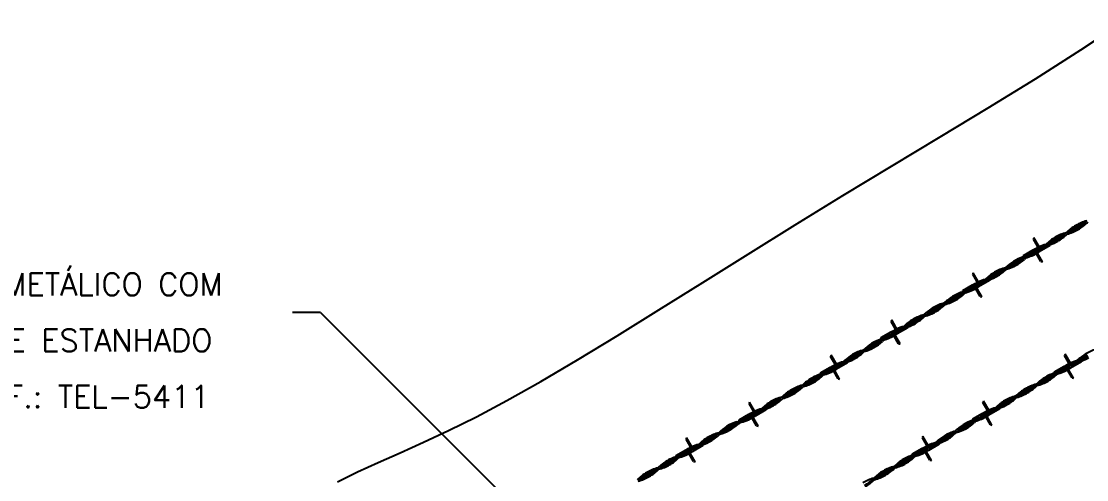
# Model space of a CAD drawing. Header units: millimetres. Extents: x -6623.4 to -6596.1, y -4703.2 to -4682.1.
# Drawn here: x -6614.73 to -6605.23, y -4689 to -4684.91 of the extents above; entities that cross this region are included whole.
import ezdxf
from ezdxf.enums import TextEntityAlignment as Align

# ---------------------------------------------------------------- set-up
doc = ezdxf.new("R2010")
doc.units = ezdxf.units.MM
doc.header["$LTSCALE"] = 10
doc.layers.add('Termotécnica', color=7, linetype='Continuous')
doc.styles.add('r80', font='romans.shx')

msp = doc.modelspace()

# ---------------------------------------------------------------- linework, layer by layer
at = {"layer": 'Termotécnica', "color": 1}
for p, q in [((-6605.7027, -4686.8388), (-6605.7072, -4686.8519)), ((-6605.6557, -4686.941), (-6605.7072, -4686.8519)), ((-6605.6467, -4686.9358), (-6605.7027, -4686.8388)), ((-6605.5574, -4686.9085), (-6605.6543, -4686.9645)), ((-6605.5547, -4686.8948), (-6605.6517, -4686.9508)), ((-6605.5547, -4686.8948), (-6605.5574, -4686.9085)), ((-6605.7996, -4686.9999), (-6605.8016, -4687.0104)), ((-6605.711, -4686.9487), (-6605.7996, -4686.9999)), ((-6605.7685, -4686.994), (-6605.7911, -4687.007)), ((-6605.6407, -4687.0512), (-6605.6921, -4686.962)), ((-6605.627, -4687.0538), (-6605.683, -4686.9568)), ((-6605.6407, -4687.0512), (-6605.627, -4687.0538)), ((-6606.2436, -4687.1519), (-6606.2481, -4687.165)), ((-6606.1967, -4687.2541), (-6606.2481, -4687.165)), ((-6606.1876, -4687.2489), (-6606.2436, -4687.1519)), ((-6606.2519, -4687.2617), (-6606.3405, -4687.3129)), ((-6606.1816, -4687.3642), (-6606.2331, -4687.2751)), ((-6606.168, -4687.3668), (-6606.224, -4687.2699)), ((-6606.0983, -4687.2216), (-6606.1953, -4687.2775)), ((-6606.0957, -4687.2079), (-6606.1926, -4687.2639)), ((-6606.0957, -4687.2079), (-6606.0983, -4687.2216)), ((-6606.3405, -4687.3129), (-6606.3426, -4687.3234)), ((-6606.3094, -4687.3071), (-6606.332, -4687.3201)), ((-6606.1816, -4687.3642), (-6606.168, -4687.3668)), ((-6606.971, -4687.5718), (-6606.9756, -4687.585)), ((-6606.915, -4687.6688), (-6606.971, -4687.5718)), ((-6606.9241, -4687.6741), (-6606.9756, -4687.585)), ((-6606.8257, -4687.6415), (-6606.9227, -4687.6975)), ((-6606.8231, -4687.6279), (-6606.9201, -4687.6839)), ((-6606.8231, -4687.6279), (-6606.8257, -4687.6415)), ((-6607.068, -4687.7329), (-6607.07, -4687.7434)), ((-6606.9793, -4687.6817), (-6607.068, -4687.7329)), ((-6607.0368, -4687.727), (-6607.0594, -4687.7401)), ((-6606.909, -4687.7842), (-6606.9605, -4687.6951)), ((-6606.8954, -4687.7868), (-6606.9514, -4687.6898)), ((-6606.909, -4687.7842), (-6606.8954, -4687.7868)), ((-6607.5107, -4687.8861), (-6607.5153, -4687.8992)), ((-6607.4638, -4687.9883), (-6607.5153, -4687.8992)), ((-6607.4547, -4687.9831), (-6607.5107, -4687.8861)), ((-6607.3654, -4687.9557), (-6607.4624, -4688.0117)), ((-6607.3628, -4687.9421), (-6607.4598, -4687.9981)), ((-6607.3628, -4687.9421), (-6607.3654, -4687.9557)), ((-6605.4248, -4687.8765), (-6605.4294, -4687.8896)), ((-6605.3779, -4687.9787), (-6605.4294, -4687.8896)), ((-6605.3688, -4687.9735), (-6605.4248, -4687.8765)), ((-6605.2795, -4687.9462), (-6605.3765, -4688.0022)), ((-6605.2769, -4687.9325), (-6605.3739, -4687.9885)), ((-6605.2769, -4687.9325), (-6605.2795, -4687.9462)), ((-6607.6077, -4688.0471), (-6607.6097, -4688.0576)), ((-6607.519, -4687.9959), (-6607.6077, -4688.0471)), ((-6607.5765, -4688.0413), (-6607.5991, -4688.0543)), ((-6607.4487, -4688.0984), (-6607.5002, -4688.0093)), ((-6607.4351, -4688.101), (-6607.4911, -4688.0041)), ((-6605.5218, -4688.0375), (-6605.5238, -4688.048)), ((-6605.4331, -4687.9864), (-6605.5218, -4688.0375)), ((-6605.4906, -4688.0317), (-6605.5132, -4688.0447)), ((-6605.3628, -4688.0888), (-6605.4143, -4687.9997)), ((-6605.3492, -4688.0915), (-6605.4052, -4687.9945)), ((-6607.4487, -4688.0984), (-6607.4351, -4688.101)), ((-6605.3628, -4688.0888), (-6605.3492, -4688.0915)), ((-6608.2381, -4688.306), (-6608.2427, -4688.3192)), ((-6608.1912, -4688.4083), (-6608.2427, -4688.3192)), ((-6608.1821, -4688.403), (-6608.2381, -4688.306)), ((-6606.1522, -4688.2965), (-6606.1568, -4688.3096)), ((-6606.1053, -4688.3987), (-6606.1568, -4688.3096)), ((-6606.0962, -4688.3934), (-6606.1522, -4688.2965)), ((-6608.2465, -4688.4159), (-6608.3351, -4688.4671)), ((-6608.1761, -4688.5184), (-6608.2276, -4688.4293)), ((-6608.1625, -4688.521), (-6608.2185, -4688.424)), ((-6608.0928, -4688.3757), (-6608.1898, -4688.4317)), ((-6608.0902, -4688.3621), (-6608.1872, -4688.4181)), ((-6608.0902, -4688.3621), (-6608.0928, -4688.3757)), ((-6606.1606, -4688.4063), (-6606.2492, -4688.4575)), ((-6606.0903, -4688.5088), (-6606.1417, -4688.4197)), ((-6606.0766, -4688.5114), (-6606.1326, -4688.4144)), ((-6606.0069, -4688.3661), (-6606.1039, -4688.4221)), ((-6606.0043, -4688.3525), (-6606.1013, -4688.4085)), ((-6606.0043, -4688.3525), (-6606.0069, -4688.3661)), ((-6608.3351, -4688.4671), (-6608.3371, -4688.4776)), ((-6608.3238, -4688.4727), (-6608.3265, -4688.4743)), ((-6608.1761, -4688.5184), (-6608.1625, -4688.521)), ((-6606.2492, -4688.4575), (-6606.2512, -4688.468)), ((-6606.2181, -4688.4517), (-6606.2407, -4688.4647)), ((-6606.0903, -4688.5088), (-6606.0766, -4688.5114)), ((-6608.7993, -4688.6239), (-6608.8039, -4688.637)), ((-6608.7434, -4688.7208), (-6608.7993, -4688.6239)), ((-6606.6919, -4688.6107), (-6606.6965, -4688.6238)), ((-6606.645, -4688.7129), (-6606.6965, -4688.6238)), ((-6606.6359, -4688.7077), (-6606.6919, -4688.6107)), ((-6608.7524, -4688.7261), (-6608.8039, -4688.637)), ((-6608.6541, -4688.6935), (-6608.751, -4688.7495)), ((-6608.6514, -4688.6799), (-6608.7484, -4688.7359)), ((-6608.6514, -4688.6799), (-6608.6541, -4688.6935)), ((-6606.7003, -4688.7206), (-6606.7889, -4688.7717)), ((-6606.5466, -4688.6804), (-6606.6436, -4688.7364)), ((-6606.544, -4688.6667), (-6606.641, -4688.7227)), ((-6606.544, -4688.6667), (-6606.5466, -4688.6804)), ((-6608.8963, -4688.7849), (-6608.8983, -4688.7954)), ((-6608.8077, -4688.7337), (-6608.8963, -4688.7849)), ((-6608.8652, -4688.7791), (-6608.8878, -4688.7921)), ((-6608.7374, -4688.8362), (-6608.7888, -4688.7471)), ((-6608.7237, -4688.8388), (-6608.7797, -4688.7418)), ((-6606.7889, -4688.7717), (-6606.7909, -4688.7822)), ((-6606.7578, -4688.7659), (-6606.7804, -4688.7789)), ((-6606.63, -4688.823), (-6606.6814, -4688.7339)), ((-6606.6163, -4688.8257), (-6606.6723, -4688.7287)), ((-6608.7374, -4688.8362), (-6608.7237, -4688.8388)), ((-6606.63, -4688.823), (-6606.6163, -4688.8257))]:
    msp.add_line(p, q, dxfattribs=at)
at = {"layer": 'Termotécnica', "color": 2}
for q in [(-6612.3156, -4687.5053), (-6610.3869, -4689.184)]:
    msp.add_line((-6612.0656, -4687.5053), q, dxfattribs=at)
at = {"layer": 'Termotécnica', "color": 1}
msp.add_lwpolyline([(-6611.9134, -4689.0171), (-6611.7341, -4688.9294), (-6611.5494, -4688.8448), (-6611.3551, -4688.7582), (-6611.1473, -4688.6646), (-6610.9218, -4688.559), (-6610.6747, -4688.4363), (-6610.4019, -4688.2915), (-6610.1005, -4688.121), (-6609.7724, -4687.9269), (-6609.4203, -4687.7127), (-6609.0474, -4687.4818), (-6608.6565, -4687.2378), (-6608.2507, -4686.9842), (-6607.8328, -4686.7245), (-6607.4059, -4686.4621), (-6606.9732, -4686.2001), (-6606.5395, -4685.939), (-6606.1099, -4685.6791), (-6605.6897, -4685.4203), (-6605.2839, -4685.1628), (-6604.8977, -4684.9068)], dxfattribs=at)
at = {"layer": 'Termotécnica', "color": 2}
for centre, radius, start, end in [((-6605.1274, -4687.076), 0.4021, 104.97452, 120.24901), ((-6605.1274, -4687.076), 0.3881, 109.09861, 120.24901), ((-6605.5085, -4686.416), 0.3881, 299.75099, 315.43829), ((-6605.5085, -4686.416), 0.4021, 299.75099, 315.43829), ((-6605.3162, -4687.1689), 0.3881, 104.70432, 120.24901), ((-6605.3162, -4687.1689), 0.3741, 108.89588, 120.24901), ((-6605.6833, -4686.5331), 0.3741, 299.75099, 315.43829), ((-6605.6833, -4686.5331), 0.3881, 299.75099, 315.43829), ((-6605.1303, -4687.0777), 0.4021, 119.75099, 135.43829), ((-6605.5114, -4686.4177), 0.4021, 284.97452, 300.24901), ((-6605.1303, -4687.0777), 0.3881, 119.75099, 135.43829), ((-6605.5114, -4686.4177), 0.3881, 289.09861, 300.24901), ((-6605.4911, -4687.286), 0.4021, 104.97452, 114.23642), ((-6605.8722, -4686.626), 0.3881, 305.94211, 315.43829), ((-6605.8722, -4686.626), 0.4021, 313.1226, 315.43829), ((-6605.3192, -4687.1706), 0.3881, 119.75099, 135.43829), ((-6605.6862, -4686.5348), 0.3881, 284.70432, 286.64176), ((-6605.3192, -4687.1706), 0.3741, 119.75099, 135.43829), ((-6605.6862, -4686.5348), 0.3741, 288.89588, 300.24901), ((-6605.6862, -4686.5348), 0.3881, 289.64311, 300.24901), ((-6605.6712, -4687.3908), 0.4021, 108.43685, 135.43829), ((-6605.8932, -4686.5909), 0.429, 282.77347, 298.48409), ((-6605.5079, -4687.2684), 0.3784, 122.26057, 138.68154), ((-6605.8884, -4686.5994), 0.4333, 283.07686, 298.50557), ((-6605.4942, -4687.2874), 0.3877, 121.38234, 138.71466), ((-6605.4911, -4687.286), 0.4021, 120.24034, 120.24901), ((-6605.4911, -4687.286), 0.4021, 115.73835, 116.89136), ((-6605.4911, -4687.286), 0.3881, 109.09861, 114.02777), ((-6605.8572, -4687.482), 0.3881, 104.70432, 120.24901), ((-6606.0523, -4686.7307), 0.4021, 284.97452, 311.56164), ((-6605.6712, -4687.3908), 0.3881, 107.88422, 135.43829), ((-6606.0523, -4686.7307), 0.3881, 289.09861, 312.11598), ((-6606.047, -4686.7431), 0.3881, 315.29568, 315.43829), ((-6605.8601, -4687.4836), 0.3881, 119.75099, 135.43829), ((-6605.8601, -4687.4836), 0.3741, 119.75099, 135.43829), ((-6606.2272, -4686.8478), 0.3741, 288.89588, 300.24901), ((-6606.2272, -4686.8478), 0.3881, 289.64311, 300.24901), ((-6605.8572, -4687.482), 0.3741, 108.89588, 120.24901), ((-6606.2242, -4686.8462), 0.3741, 299.75099, 315.43829), ((-6606.2242, -4686.8462), 0.3881, 299.75099, 315.43829), ((-6606.0349, -4687.6008), 0.4021, 122.46392, 135.43829), ((-6606.416, -4686.9407), 0.4021, 284.97452, 298.75371), ((-6606.0349, -4687.6008), 0.3881, 121.38575, 135.43829), ((-6606.416, -4686.9407), 0.3881, 289.09861, 298.71362), ((-6606.032, -4687.5991), 0.4021, 120.24034, 120.24901), ((-6606.032, -4687.5991), 0.4021, 115.73835, 116.89136), ((-6606.032, -4687.5991), 0.4021, 104.97452, 114.23642), ((-6606.032, -4687.5991), 0.3881, 109.09861, 114.02777), ((-6606.4131, -4686.939), 0.3881, 305.94211, 315.43829), ((-6606.4131, -4686.939), 0.4021, 313.1226, 315.43829), ((-6606.2272, -4686.8478), 0.3881, 284.70432, 286.64176), ((-6606.2238, -4687.6936), 0.3881, 119.75099, 135.43829), ((-6606.2238, -4687.6936), 0.3741, 119.75099, 135.43829), ((-6606.5909, -4687.0578), 0.3741, 288.89588, 300.24901), ((-6606.2209, -4687.6919), 0.3881, 104.70432, 120.24901), ((-6606.2209, -4687.6919), 0.3741, 108.89588, 120.24901), ((-6606.588, -4687.0561), 0.3741, 299.75099, 315.43829), ((-6606.588, -4687.0561), 0.3881, 299.75099, 315.43829), ((-6606.3987, -4687.8107), 0.4021, 119.75099, 135.43829), ((-6606.3987, -4687.8107), 0.3881, 119.75099, 135.43829), ((-6606.7797, -4687.1507), 0.3881, 289.09861, 300.24901), ((-6606.3957, -4687.8091), 0.4021, 104.97452, 120.24901), ((-6606.3957, -4687.8091), 0.3881, 109.09861, 120.24901), ((-6606.7768, -4687.149), 0.3881, 299.75099, 315.43829), ((-6606.7768, -4687.149), 0.4021, 299.75099, 315.43829), ((-6606.5909, -4687.0578), 0.3881, 284.70432, 300.24901), ((-6606.5875, -4687.9036), 0.3881, 119.75099, 135.43829), ((-6606.5875, -4687.9036), 0.3741, 119.75099, 135.43829), ((-6606.5846, -4687.9019), 0.3881, 104.70432, 120.24901), ((-6606.5846, -4687.9019), 0.3741, 108.89588, 120.24901), ((-6606.9517, -4687.2661), 0.3741, 299.75099, 315.43829), ((-6606.9517, -4687.2661), 0.3881, 299.75099, 315.43829), ((-6606.7797, -4687.1507), 0.4021, 284.97452, 300.24901), ((-6606.7594, -4688.019), 0.4021, 120.24034, 120.24901), ((-6606.7594, -4688.019), 0.4021, 115.73835, 116.89136), ((-6606.7594, -4688.019), 0.4021, 104.97452, 114.23642), ((-6606.7594, -4688.019), 0.3881, 109.09861, 114.02777), ((-6607.1405, -4687.359), 0.3881, 305.94211, 315.43829), ((-6607.1405, -4687.359), 0.4021, 313.1226, 315.43829), ((-6606.9546, -4687.2678), 0.3881, 284.70432, 286.64176), ((-6606.9546, -4687.2678), 0.3741, 288.89588, 300.24901), ((-6606.9546, -4687.2678), 0.3881, 289.64311, 300.24901), ((-6606.9384, -4688.125), 0.4021, 108.43685, 135.43829), ((-6607.3194, -4687.4649), 0.4021, 284.97452, 311.56164), ((-6606.9384, -4688.125), 0.3881, 107.88422, 135.43829), ((-6607.3194, -4687.4649), 0.3881, 289.09861, 312.11598), ((-6607.1883, -4687.2701), 0.4891, 284.53326, 298.2169), ((-6606.8113, -4687.9527), 0.3185, 121.61121, 141.11673), ((-6607.1912, -4687.2597), 0.5136, 285.08455, 298.00487), ((-6606.7934, -4687.9762), 0.3339, 120.81534, 140.93215), ((-6607.1243, -4688.2161), 0.3881, 104.70432, 120.24901), ((-6607.1243, -4688.2161), 0.3741, 108.89588, 120.24901), ((-6607.4914, -4687.5803), 0.3741, 299.75099, 315.43829), ((-6607.4914, -4687.5803), 0.3881, 299.75099, 315.43829), ((-6605.0384, -4688.2066), 0.3881, 104.70432, 120.24901), ((-6607.2991, -4688.3333), 0.4021, 104.97452, 114.23642), ((-6606.6812, -4688.812), 1.1291, 124.44294, 133.0836), ((-6607.6802, -4687.6732), 0.4021, 313.1226, 315.43829), ((-6607.4943, -4687.582), 0.3881, 284.70432, 286.64176), ((-6607.1272, -4688.2178), 0.3741, 119.75099, 135.43829), ((-6607.4943, -4687.582), 0.3741, 288.89588, 300.24901), ((-6607.4943, -4687.582), 0.3881, 289.64311, 300.24901), ((-6605.2133, -4688.3237), 0.4021, 115.73835, 116.89136), ((-6605.2133, -4688.3237), 0.4021, 104.97452, 114.23642), ((-6605.2133, -4688.3237), 0.3881, 109.09861, 114.02777), ((-6605.5943, -4687.6636), 0.3881, 305.94211, 315.43829), ((-6605.5943, -4687.6636), 0.4021, 313.1226, 315.43829), ((-6605.0413, -4688.2083), 0.3881, 119.75099, 135.43829), ((-6605.4084, -4687.5725), 0.3881, 284.70432, 286.64176), ((-6605.0413, -4688.2083), 0.3741, 119.75099, 135.43829), ((-6605.4084, -4687.5725), 0.3741, 288.89588, 300.24901), ((-6605.4084, -4687.5725), 0.3881, 289.64311, 300.24901), ((-6607.488, -4688.4261), 0.3881, 104.70432, 120.24901), ((-6607.8551, -4687.7903), 0.3741, 299.75099, 315.43829), ((-6607.3021, -4688.335), 0.4021, 122.46392, 135.43829), ((-6607.6831, -4687.6749), 0.4021, 284.97452, 298.75371), ((-6607.3021, -4688.335), 0.3881, 121.38575, 135.43829), ((-6607.6831, -4687.6749), 0.3881, 289.09861, 298.71362), ((-6607.2991, -4688.3333), 0.4021, 120.24034, 120.24901), ((-6607.2991, -4688.3333), 0.4021, 115.73835, 116.89136), ((-6607.2991, -4688.3333), 0.3881, 109.09861, 114.02777), ((-6605.4021, -4688.4166), 0.3881, 104.70432, 120.24901), ((-6605.7692, -4687.7808), 0.3741, 299.75099, 315.43829), ((-6605.7692, -4687.7808), 0.3881, 299.75099, 315.43829), ((-6605.2162, -4688.3254), 0.4021, 122.46392, 135.43829), ((-6605.5973, -4687.6653), 0.4021, 284.97452, 298.75371), ((-6605.2162, -4688.3254), 0.3881, 121.38575, 135.43829), ((-6605.5973, -4687.6653), 0.3881, 289.09861, 298.71362), ((-6605.2133, -4688.3237), 0.4021, 120.24034, 120.24901), ((-6607.4909, -4688.4278), 0.3881, 119.75099, 135.43829), ((-6607.858, -4687.792), 0.3881, 284.70432, 300.24901), ((-6607.4909, -4688.4278), 0.3741, 119.75099, 135.43829), ((-6607.858, -4687.792), 0.3741, 288.89588, 300.24901), ((-6607.488, -4688.4261), 0.3741, 108.89588, 120.24901), ((-6607.8551, -4687.7903), 0.3881, 299.75099, 315.43829), ((-6605.577, -4688.5337), 0.4021, 104.97452, 120.24901), ((-6605.958, -4687.8736), 0.3881, 299.75099, 315.43829), ((-6605.405, -4688.4182), 0.3881, 119.75099, 135.43829), ((-6605.7721, -4687.7824), 0.3881, 284.70432, 300.24901), ((-6605.405, -4688.4182), 0.3741, 119.75099, 135.43829), ((-6605.7721, -4687.7824), 0.3741, 288.89588, 300.24901), ((-6605.4021, -4688.4166), 0.3741, 108.89588, 120.24901), ((-6607.6658, -4688.5449), 0.4021, 119.75099, 135.43829), ((-6608.0469, -4687.8849), 0.4021, 284.97452, 300.24901), ((-6607.6658, -4688.5449), 0.3881, 119.75099, 135.43829), ((-6608.0469, -4687.8849), 0.3881, 289.09861, 300.24901), ((-6607.6629, -4688.5433), 0.4021, 104.97452, 120.24901), ((-6607.6629, -4688.5433), 0.3881, 109.09861, 120.24901), ((-6608.0439, -4687.8832), 0.3881, 299.75099, 315.43829), ((-6608.0439, -4687.8832), 0.4021, 299.75099, 315.43829), ((-6605.5799, -4688.5354), 0.4021, 119.75099, 135.43829), ((-6605.961, -4687.8753), 0.4021, 284.97452, 300.24901), ((-6605.5799, -4688.5354), 0.3881, 119.75099, 135.43829), ((-6605.961, -4687.8753), 0.3881, 289.09861, 300.24901), ((-6605.577, -4688.5337), 0.3881, 109.09861, 120.24901), ((-6605.958, -4687.8736), 0.4021, 299.75099, 315.43829), ((-6607.8546, -4688.6378), 0.3881, 119.75099, 135.43829), ((-6607.8546, -4688.6378), 0.3741, 119.75099, 135.43829), ((-6608.2217, -4688.002), 0.3741, 288.89588, 300.24901), ((-6608.2217, -4688.002), 0.3881, 289.64311, 300.24901), ((-6607.8517, -4688.6361), 0.3881, 104.70432, 120.24901), ((-6607.8517, -4688.6361), 0.3741, 108.89588, 120.24901), ((-6608.2188, -4688.0003), 0.3741, 299.75099, 315.43829), ((-6608.2188, -4688.0003), 0.3881, 299.75099, 315.43829), ((-6605.7687, -4688.6282), 0.3881, 119.75099, 135.43829), ((-6605.7687, -4688.6282), 0.3741, 119.75099, 135.43829), ((-6606.1358, -4687.9924), 0.3741, 288.89588, 300.24901), ((-6606.1358, -4687.9924), 0.3881, 289.64311, 300.24901), ((-6605.7658, -4688.6265), 0.3881, 104.70432, 120.24901), ((-6605.7658, -4688.6265), 0.3741, 108.89588, 120.24901), ((-6606.1329, -4687.9907), 0.3741, 299.75099, 315.43829), ((-6606.1329, -4687.9907), 0.3881, 299.75099, 315.43829), ((-6608.4364, -4688.0426), 0.4463, 280.61832, 298.39981), ((-6605.2375, -4692.6394), 5.1852, 125.45613, 126.85897), ((-6607.0197, -4690.2025), 2.1524, 124.26585, 127.88004), ((-6608.0266, -4688.7532), 0.4021, 120.24034, 120.24901), ((-6608.0266, -4688.7532), 0.4021, 115.73835, 116.89136), ((-6608.0266, -4688.7532), 0.4021, 104.97452, 114.23642), ((-6608.0266, -4688.7532), 0.3881, 109.09861, 114.02777), ((-6608.4076, -4688.0932), 0.3881, 305.94211, 315.43829), ((-6608.4076, -4688.0932), 0.4021, 313.1226, 315.43829), ((-6608.2217, -4688.002), 0.3881, 284.70432, 286.64176), ((-6606.3695, -4687.9947), 0.4891, 284.53326, 298.2169), ((-6605.9925, -4688.6773), 0.3185, 121.61121, 141.11673), ((-6605.9746, -4688.7009), 0.3339, 120.81534, 140.93215), ((-6605.9407, -4688.7437), 0.4021, 120.24034, 120.24901), ((-6605.9407, -4688.7437), 0.4021, 115.73835, 116.89136), ((-6605.9407, -4688.7437), 0.4021, 104.97452, 114.23642), ((-6605.9407, -4688.7437), 0.3881, 109.09861, 114.02777), ((-6606.3218, -4688.0836), 0.3881, 305.94211, 315.43829), ((-6606.3218, -4688.0836), 0.4021, 313.1226, 315.43829), ((-6606.1358, -4687.9924), 0.3881, 284.70432, 286.64176), ((-6608.227, -4688.8628), 0.4021, 108.43685, 135.43829), ((-6608.6081, -4688.2027), 0.4021, 284.97452, 311.56164), ((-6608.227, -4688.8628), 0.3881, 107.88422, 135.43829), ((-6608.6081, -4688.2027), 0.3881, 289.09861, 312.11598), ((-6608.433, -4688.0474), 0.4546, 280.8992, 298.35561), ((-6606.1196, -4688.8496), 0.4021, 108.43685, 135.43829), ((-6606.5007, -4688.1895), 0.4021, 284.97452, 311.56164), ((-6606.1196, -4688.8496), 0.3881, 107.88422, 135.43829), ((-6606.5007, -4688.1895), 0.3881, 289.09861, 312.11598), ((-6606.3724, -4687.9843), 0.5136, 285.08455, 298.00487), ((-6608.4158, -4688.9556), 0.3881, 119.75099, 135.43829), ((-6608.4129, -4688.9539), 0.3881, 104.70432, 120.24901), ((-6608.4129, -4688.9539), 0.3741, 108.89588, 120.24901), ((-6608.78, -4688.3181), 0.3741, 299.75099, 315.43829), ((-6608.78, -4688.3181), 0.3881, 299.75099, 315.43829), ((-6605.8624, -4689.5367), 1.1291, 124.44294, 133.0836), ((-6606.3084, -4688.9424), 0.3741, 119.75099, 135.43829), ((-6606.3055, -4688.9408), 0.3881, 104.70432, 120.24901), ((-6606.3055, -4688.9408), 0.3741, 108.89588, 120.24901), ((-6606.6726, -4688.305), 0.3741, 299.75099, 315.43829), ((-6606.6726, -4688.305), 0.3881, 299.75099, 315.43829), ((-6608.5878, -4689.0711), 0.4021, 115.73835, 116.89136), ((-6608.5878, -4689.0711), 0.4021, 104.97452, 114.23642), ((-6608.5878, -4689.0711), 0.3881, 109.09861, 114.02777), ((-6608.9689, -4688.411), 0.3881, 305.94211, 315.43829), ((-6608.9689, -4688.411), 0.4021, 313.1226, 315.43829), ((-6608.7829, -4688.3198), 0.3881, 284.70432, 286.64176), ((-6608.4158, -4688.9556), 0.3741, 119.75099, 135.43829), ((-6608.7829, -4688.3198), 0.3741, 288.89588, 300.24901), ((-6608.7829, -4688.3198), 0.3881, 289.64311, 300.24901), ((-6606.4833, -4689.0596), 0.4021, 122.46392, 135.43829), ((-6606.4804, -4689.0579), 0.4021, 120.24034, 120.24901), ((-6606.4804, -4689.0579), 0.4021, 115.73835, 116.89136), ((-6606.4804, -4689.0579), 0.4021, 104.97452, 114.23642), ((-6606.4804, -4689.0579), 0.3881, 109.09861, 114.02777), ((-6606.8615, -4688.3978), 0.4021, 313.1226, 315.43829), ((-6606.6755, -4688.3066), 0.3881, 284.70432, 286.64176), ((-6606.6755, -4688.3066), 0.3741, 288.89588, 300.24901), ((-6606.6755, -4688.3066), 0.3881, 289.64311, 300.24901), ((-6608.7766, -4689.1639), 0.3881, 104.70432, 120.24901), ((-6608.7766, -4689.1639), 0.3741, 108.89588, 120.24901), ((-6609.1437, -4688.5281), 0.3741, 299.75099, 315.43829), ((-6609.1437, -4688.5281), 0.3881, 299.75099, 315.43829), ((-6608.5907, -4689.0727), 0.4021, 122.46392, 135.43829), ((-6608.9718, -4688.4127), 0.4021, 284.97452, 298.75371), ((-6608.5907, -4689.0727), 0.3881, 121.38575, 135.43829), ((-6608.9718, -4688.4127), 0.3881, 289.09861, 298.71362), ((-6608.5878, -4689.0711), 0.4021, 120.24034, 120.24901), ((-6606.6722, -4689.1524), 0.3881, 119.75099, 135.43829), ((-6606.6692, -4689.1508), 0.3881, 104.70432, 120.24901), ((-6606.6692, -4689.1508), 0.3741, 108.89588, 120.24901), ((-6607.0363, -4688.5149), 0.3741, 299.75099, 315.43829), ((-6607.0363, -4688.5149), 0.3881, 299.75099, 315.43829), ((-6606.8644, -4688.3995), 0.4021, 284.97452, 298.75371), ((-6606.4833, -4689.0596), 0.3881, 121.38575, 135.43829), ((-6606.8644, -4688.3995), 0.3881, 289.09861, 298.71362), ((-6608.9515, -4689.281), 0.4021, 104.97452, 120.24901), ((-6609.3326, -4688.621), 0.3881, 299.75099, 315.43829), ((-6609.3326, -4688.621), 0.4021, 299.75099, 315.43829), ((-6608.7796, -4689.1656), 0.3881, 119.75099, 135.43829), ((-6609.1466, -4688.5298), 0.3881, 284.70432, 300.24901), ((-6608.7796, -4689.1656), 0.3741, 119.75099, 135.43829), ((-6609.1466, -4688.5298), 0.3741, 288.89588, 300.24901), ((-6606.8441, -4689.2679), 0.4021, 104.97452, 120.24901), ((-6606.8441, -4689.2679), 0.3881, 109.09861, 120.24901), ((-6607.2252, -4688.6078), 0.3881, 299.75099, 315.43829), ((-6607.2252, -4688.6078), 0.4021, 299.75099, 315.43829), ((-6607.0392, -4688.5166), 0.3881, 284.70432, 300.24901), ((-6606.6722, -4689.1524), 0.3741, 119.75099, 135.43829), ((-6607.0392, -4688.5166), 0.3741, 288.89588, 300.24901), ((-6608.9544, -4689.2827), 0.4021, 119.75099, 135.43829), ((-6609.3355, -4688.6227), 0.4021, 284.97452, 300.24901), ((-6608.9544, -4689.2827), 0.3881, 119.75099, 135.43829), ((-6609.3355, -4688.6227), 0.3881, 289.09861, 300.24901), ((-6608.9515, -4689.281), 0.3881, 109.09861, 120.24901), ((-6607.0329, -4689.3607), 0.3881, 104.70432, 120.24901), ((-6607.4, -4688.7249), 0.3741, 299.75099, 315.43829), ((-6607.4, -4688.7249), 0.3881, 299.75099, 315.43829), ((-6606.847, -4689.2696), 0.4021, 119.75099, 135.43829), ((-6607.2281, -4688.6095), 0.4021, 284.97452, 300.24901), ((-6606.847, -4689.2696), 0.3881, 119.75099, 135.43829), ((-6607.2281, -4688.6095), 0.3881, 289.09861, 300.24901)]:
    msp.add_arc(centre, radius, start, end, dxfattribs=at)
at = {"layer": 'Termotécnica', "color": 1}
for centre, ratio, start_param, end_param in [((-6605.7012, -4686.9673), 0.500279, 4.712376, 6.305766), ((-6605.6921, -4686.962), 0.500279, 4.712376, 6.806742), ((-6605.683, -4686.9568), 0.500279, 3.144867, 6.803235), ((-6605.6739, -4686.9515), 0.500279, 2.626113, 6.803235), ((-6605.6648, -4686.9463), 0.500279, 4.188772, 6.809856), ((-6605.6648, -4686.9463), 0.500279, 2.623704, 3.141593), ((-6605.6558, -4686.941), 0.499645, 4.191845, 4.749848), ((-6606.2422, -4687.2804), 0.500279, 4.712376, 6.305766), ((-6606.2331, -4687.2751), 0.500279, 4.712376, 6.806742), ((-6606.224, -4687.2699), 0.500279, 3.144867, 6.803235), ((-6606.2149, -4687.2646), 0.500279, 2.626113, 6.803235), ((-6606.2058, -4687.2594), 0.500279, 4.188772, 6.809856), ((-6606.2058, -4687.2594), 0.500279, 2.623704, 3.141593), ((-6606.1967, -4687.2541), 0.499645, 4.191845, 4.749848), ((-6606.9605, -4687.6951), 0.500279, 4.712376, 6.806742), ((-6606.9514, -4687.6898), 0.500279, 3.144867, 6.803235), ((-6606.9423, -4687.6846), 0.500279, 2.626113, 6.803235), ((-6606.9332, -4687.6793), 0.500279, 4.188772, 6.809856), ((-6606.9241, -4687.6741), 0.499645, 4.191845, 4.749848), ((-6606.9696, -4687.7003), 0.500279, 4.712376, 6.305766), ((-6606.9332, -4687.6793), 0.500279, 2.623704, 3.141593), ((-6607.5093, -4688.0146), 0.500279, 4.712376, 6.305766), ((-6607.5002, -4688.0093), 0.500279, 4.712376, 6.806742), ((-6607.4911, -4688.0041), 0.500279, 3.144867, 6.803235), ((-6607.482, -4687.9988), 0.500279, 2.626113, 6.803235), ((-6607.4729, -4687.9936), 0.500279, 4.188772, 6.809856), ((-6607.4729, -4687.9936), 0.500279, 2.623704, 3.141593), ((-6607.4638, -4687.9883), 0.499645, 4.191845, 4.749848), ((-6605.4234, -4688.005), 0.500279, 4.712376, 6.305766), ((-6605.4143, -4687.9997), 0.500279, 4.712376, 6.806742), ((-6605.4052, -4687.9945), 0.500279, 3.144867, 6.803235), ((-6605.3961, -4687.9892), 0.500279, 2.626113, 6.803235), ((-6605.387, -4687.984), 0.500279, 4.188772, 6.809856), ((-6605.387, -4687.984), 0.500279, 2.623704, 3.141593), ((-6605.3779, -4687.9787), 0.499645, 4.191845, 4.749848), ((-6608.2367, -4688.4345), 0.500279, 4.712376, 6.305766), ((-6608.2276, -4688.4293), 0.500279, 4.712376, 6.806742), ((-6608.2185, -4688.424), 0.500279, 3.144867, 6.803235), ((-6608.2094, -4688.4188), 0.500279, 2.626113, 6.803235), ((-6608.2003, -4688.4135), 0.500279, 4.188772, 6.809856), ((-6608.2003, -4688.4135), 0.500279, 2.623704, 3.141593), ((-6608.1912, -4688.4083), 0.499645, 4.191845, 4.749848), ((-6606.1508, -4688.425), 0.500279, 4.712376, 6.305766), ((-6606.1417, -4688.4197), 0.500279, 4.712376, 6.806742), ((-6606.1326, -4688.4145), 0.500279, 3.144867, 6.803235), ((-6606.1235, -4688.4092), 0.500279, 2.626113, 6.803235), ((-6606.1144, -4688.404), 0.500279, 4.188772, 6.809856), ((-6606.1144, -4688.404), 0.500279, 2.623704, 3.141593), ((-6606.1053, -4688.3987), 0.499645, 4.191845, 4.749848), ((-6608.7797, -4688.7419), 0.500279, 3.144867, 6.803235), ((-6608.7706, -4688.7366), 0.500279, 2.626113, 6.803235), ((-6608.7615, -4688.7314), 0.500279, 4.188772, 6.809856), ((-6608.7525, -4688.7261), 0.499645, 4.191845, 4.749848), ((-6606.6905, -4688.7392), 0.500279, 4.712376, 6.305766), ((-6606.6814, -4688.7339), 0.500279, 4.712376, 6.806742), ((-6606.6723, -4688.7287), 0.500279, 3.144867, 6.803235), ((-6606.6632, -4688.7234), 0.500279, 2.626113, 6.803235), ((-6606.6541, -4688.7182), 0.500279, 4.188772, 6.809856), ((-6606.645, -4688.7129), 0.499645, 4.191845, 4.749848), ((-6608.7979, -4688.7523), 0.500279, 4.712376, 6.305766), ((-6608.7888, -4688.7471), 0.500279, 4.712376, 6.806742), ((-6608.7615, -4688.7314), 0.500279, 2.623704, 3.141593), ((-6606.6541, -4688.7182), 0.500279, 2.623704, 3.141593)]:
    msp.add_ellipse(centre, major_axis=(-0.0105, 0.0182), ratio=ratio, start_param=start_param, end_param=end_param, dxfattribs=at)
at = {"layer": 'Termotécnica', "color": 2}
for centre in [(-6605.6921, -4686.962), (-6606.2331, -4687.2751), (-6606.9605, -4687.6951), (-6607.5002, -4688.0093), (-6605.4143, -4687.9997), (-6608.2276, -4688.4293), (-6606.1417, -4688.4197), (-6608.7888, -4688.7471), (-6606.6814, -4688.7339)]:
    msp.add_ellipse(centre, major_axis=(-0.0105, 0.0182), ratio=0.500279, start_param=1.248185, end_param=1.892895, dxfattribs=at)

# ---------------------------------------------------------------- texts
at = {"layer": 'Termotécnica', "color": 2, "style": 'r80'}
for s, p in [('CONECTOR DE PRESSÃO BIMETÁLICO COM ', (-6618.5092, -4687.2539)), ('SEPARADOR EM LIGA DE COBRE ESTANHADO', (-6618.9432, -4687.7551)), ('PARA CABO DE COBRE 16mm REF.: TEL-5411', (-6619.3615, -4688.256))]:
    msp.add_text(s, height=0.2, dxfattribs=at).set_placement(p, align=Align.MIDDLE_LEFT)

doc.saveas('drawing.dxf')
